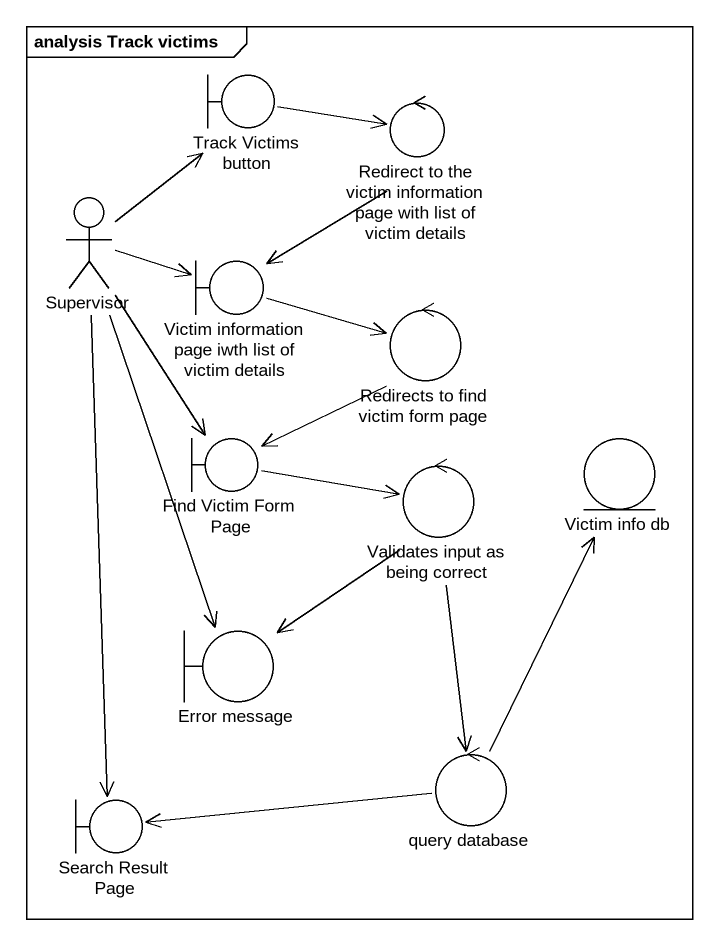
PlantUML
@startuml
mainframe analysis Track victims
boundary "Track Victims button" as Track_Victims_button
control "Redirect to the victim information page with list of victim details" as Redirect_to_the_victim
actor Supervisor
boundary "Victim information page iwth list of victim details" as Victim_information_page
control "Redirects to find victim form page" as Redirects_to_find_victim
boundary "Find Victim Form Page" as Find_Victim_Form_Page
entity "Victim info db" as Victim_info_db
control "Validates input as being correct" as Validates_input_as_being
boundary "Error message" as Error_message
boundary "Search Result Page" as Search_Result_Page
control "query database" as query_database
Track_Victims_button -right-> Redirect_to_the_victim
Redirect_to_the_victim --> Victim_information_page
Supervisor -up-> Track_Victims_button
Supervisor -right-> Victim_information_page
Supervisor --> Find_Victim_Form_Page
Supervisor --> Error_message
Supervisor --> Search_Result_Page
Victim_information_page -right-> Redirects_to_find_victim
Redirects_to_find_victim --> Find_Victim_Form_Page
Find_Victim_Form_Page -right-> Validates_input_as_being
Validates_input_as_being --> Error_message
Validates_input_as_being --> query_database
query_database -up-> Victim_info_db
query_database -left-> Search_Result_Page
@enduml
